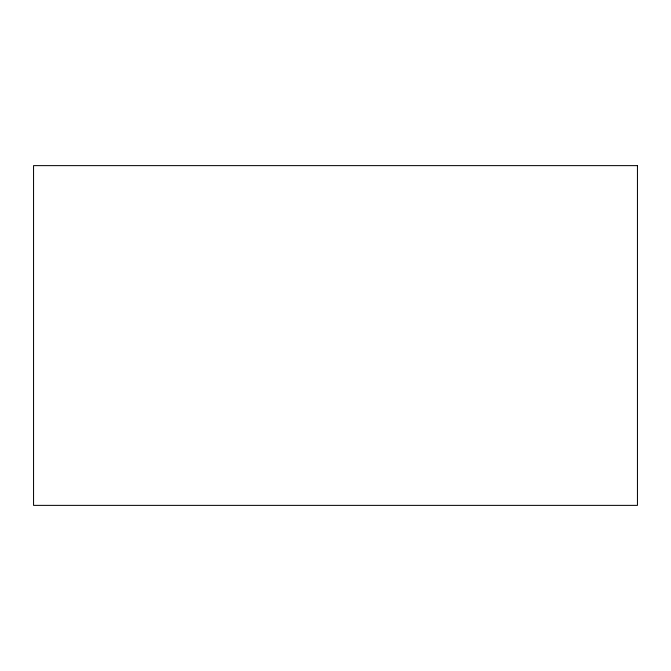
<?xml version="1.0" encoding="UTF-8"?>
<svg xmlns="http://www.w3.org/2000/svg" width="671" height="671" viewBox="0 0 671 671"><rect width="100%" height="100%" fill="white"/><g stroke="black" fill="none" stroke-linecap="round" stroke-linejoin="round"><path stroke-width="1.01" d="M637.45 165.628L33.55 165.628L33.55 505.372L637.45 505.372L637.45 165.628"/></g></svg>
